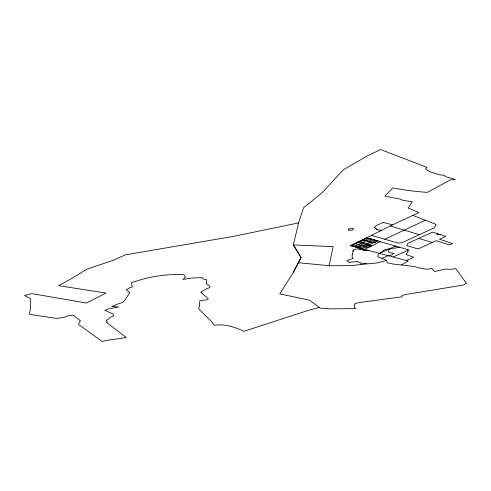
<?xml version="1.0" encoding="UTF-8"?>
<svg xmlns="http://www.w3.org/2000/svg" width="491" height="491" viewBox="0 0 491 491"><rect width="100%" height="100%" fill="white"/><g stroke="black" fill="none" stroke-linecap="round" stroke-linejoin="round"><path stroke-width="0.74" d="M395.372 246.022L389.093 249.023L388.534 251.987L390.879 252.939L394.144 253.307L391.143 255.228L388.043 255.664L381.973 258.395L377.794 256.959L378.15 254.442L384.766 249.692L399.729 247.28M329.123 265.717L333.125 246.648L293.323 244.929L298.596 222.914L303.561 207.754L321.814 193.061L343.442 169.702L368.029 155.494L380.654 149.54L427.029 167.4L425.55 168.726L429.103 171.439L439.568 174.864L443.919 175.177L446.202 176.889L455.372 179.393L450.149 180.056L427.403 192.362C415.736 191.582 404.283 190.066 392.825 187.936L384.889 196.216L399.122 198.855L403.424 200.463L412.311 201.752L408.119 207.975L418.786 212.578L392.591 224.835M352.556 254.252L353.195 250.263C358.148 246.93 363.432 251.067 368.735 250.441M437.211 233.563L436.886 234.71L440.083 234.495M352.575 254.24L351.918 256.063L352.986 258.358M381.973 258.395L386.65 260.402L387.221 262.746L393.322 264.06L413.95 266.447L418.676 267.865L426.544 269.228L431.945 268.565L434.492 271.505L445.981 268.976L450.394 269.356L455.722 268.638L466.45 283.301L463.228 285.081L406.935 294.281L401.877 295.564L402.147 296.816L358.485 302.652L354.441 303.966L354.434 307.335L355.736 308.526L331.683 308.894L320.384 308.158L309.385 300.173L279.784 293.894L293.465 272.192L301.063 257.548L293.342 244.917M293.465 272.192L301.081 257.536L293.323 244.929M383.305 222.417L392.61 224.829L381.575 230.297L377.315 229.745L374.203 227.419L376.309 225.541L383.33 222.405M401.73 264.784L408.242 261.04L350.212 245.604L366.685 237.736L408.868 249.925L393.107 256.946M366.667 237.742L380.028 231.077M380.003 231.083L381.575 230.297M362.935 239.761L366.973 237.834L377.88 240.971L373.952 242.898L362.628 239.669M380.402 241.701L364.77 249.299L350.23 245.598M364.77 240.283L368.809 238.362M355.011 246.034L366.01 240.805M366.599 240.805L370.637 238.884M363.622 243.597L357.681 246.414L359.86 247.016M368.422 241.32L372.46 239.412M370.239 241.842L374.271 239.933M359.381 247.243L370.38 242.051M367.25 244.616L363.279 246.488L366.881 247.489L370.846 245.629M372.049 242.351L376.081 240.455M384.827 239.252L425.341 220.238M365.083 246.985L369.054 245.126M373.854 242.867L377.88 240.971M371.546 235.373L398.029 243.106L401.939 242.757L434.425 227.806L436.118 224.393L412.508 215.285M418.713 238.399L407.8 243.401L406.701 245.61L418.105 248.962L436.333 240.676L449.308 244.899L452.542 243.487L439.549 239.227L445.883 236.38L432.651 232.083L418.713 238.399L432.24 242.499M379.629 253.35L389.093 249.023M406.45 260.494L413.741 257.296L406.1 254.516L408.181 251.337L407.346 249.483M353.004 258.346L346.922 260.666L349.119 262.286M319.463 307.311L305.961 311.141L243.947 331.302C234.649 326.926 224.614 323.839 214.174 325.232L211.701 321.838L198.542 308.679L199.186 307.268L199.886 300.517L206.441 299.94L208.405 298.835L200.678 292.188L205.391 289.395L209.491 287.665L210.166 286.253L206.232 283.675L206.65 279.76L202.771 278.82L202.255 277.587L192.38 278.004L182.94 279.422L185.549 277.2L183.72 274.727C165.909 273.714 147.901 276.771 131.165 282.859L132.38 287.02L130.465 287.395L126.267 289.727L129.71 292.734L124.996 300.05L122.376 302.603L119.043 303.506L111.862 306.525L118.681 306.985L108.13 309.005L104.933 310.392L112.58 313.817L113.992 315.756L111.469 316.652L106.418 320.451L107.425 321.955L106.394 322.206L126.261 337.581L108.143 340.153L102.079 341.46L78.554 324.416L79.517 321.863L80.444 320.832L73.128 315.124L68.298 315.774L65.235 316.634L65.174 317.033L56.87 318.45L29.497 314.363L30.485 307.839L30.307 298.418L24.55 295.502L31.866 293.618L86.471 303.039L105.982 293.047L58.625 285.688L72.06 278.262L87.306 268.988L113.973 260.064L125.205 254.884L233.753 236.324L298.596 222.914M386.65 260.402L377.211 262.955L360.597 264.532M394.273 246.617L396.305 246.292M360.621 264.52L352.078 265.576L330.056 265.809L298.387 262.716M349.101 262.292L357.405 261.525M368.753 250.435L363.272 250.097L359.05 248.808M360.762 263.115L366.869 263.655M355.226 243.763L365.304 246.568M360.001 241.486L370.073 244.328M357.829 241.965L371.779 245.893M419.498 234.729L390.413 225.977M357.387 261.537L360.781 263.108M374.222 227.407L377.333 229.733M390.701 248.213L390.824 248.716M353.176 250.275L353.201 251.601M348.837 228.8L348.542 230.322L352.366 230.199L353.747 228.64L348.837 228.8M363.144 239.989L352.139 245.242L362.211 248.023L373.203 242.855L363.144 239.989"/></g></svg>
